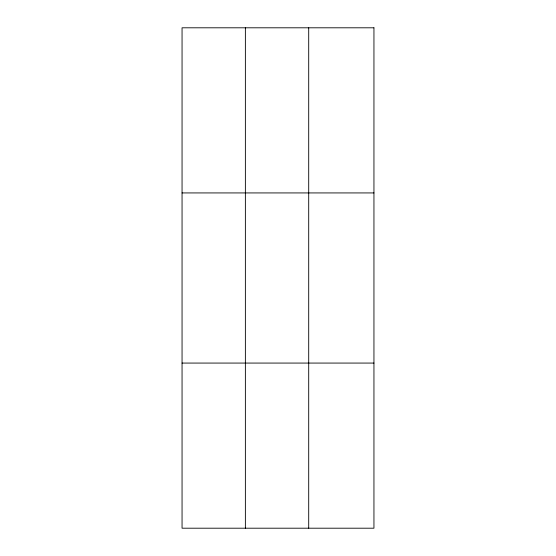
<?xml version="1.0" encoding="UTF-8"?>
<svg xmlns="http://www.w3.org/2000/svg" width="556" height="556" viewBox="0 0 556 556"><rect width="100%" height="100%" fill="white"/><g stroke="black" fill="none" stroke-linecap="round" stroke-linejoin="round"><path stroke-width="0.83" d="M245.377 27.8L245.377 528.2M308.705 27.8L308.705 528.2M182.055 192.932L373.945 192.932M182.055 363.068L373.945 363.068M373.945 27.8L373.945 528.2L182.055 528.2L182.055 27.8L373.945 27.8"/></g></svg>
